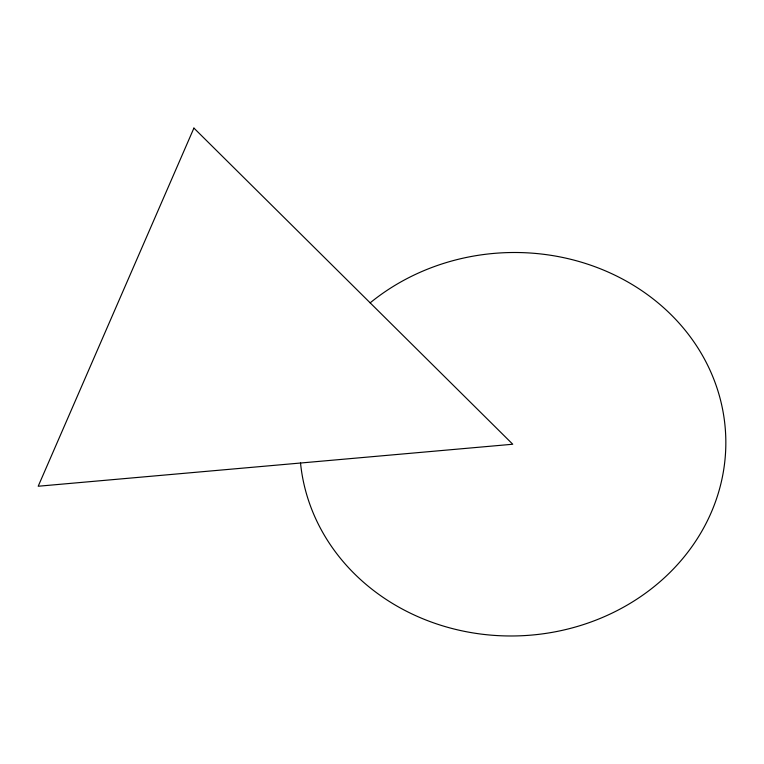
<?xml version="1.0" encoding="UTF-8"?>
<svg xmlns="http://www.w3.org/2000/svg" width="764" height="764" viewBox="0 0 764 764"><rect width="100%" height="100%" fill="white"/><g stroke="black" fill="none" stroke-linecap="round" stroke-linejoin="round"><path stroke-width="1.15" d="M370.168 302.85A213.118 191.707 -2.3 0 1 697.818 347.782A213.118 191.707 -2.3 0 1 576.562 626.69A213.118 191.707 -2.3 0 1 300.529 463.022M193.913 128.085L38.2 486.238L512.759 444.237L193.913 128.085"/></g></svg>
